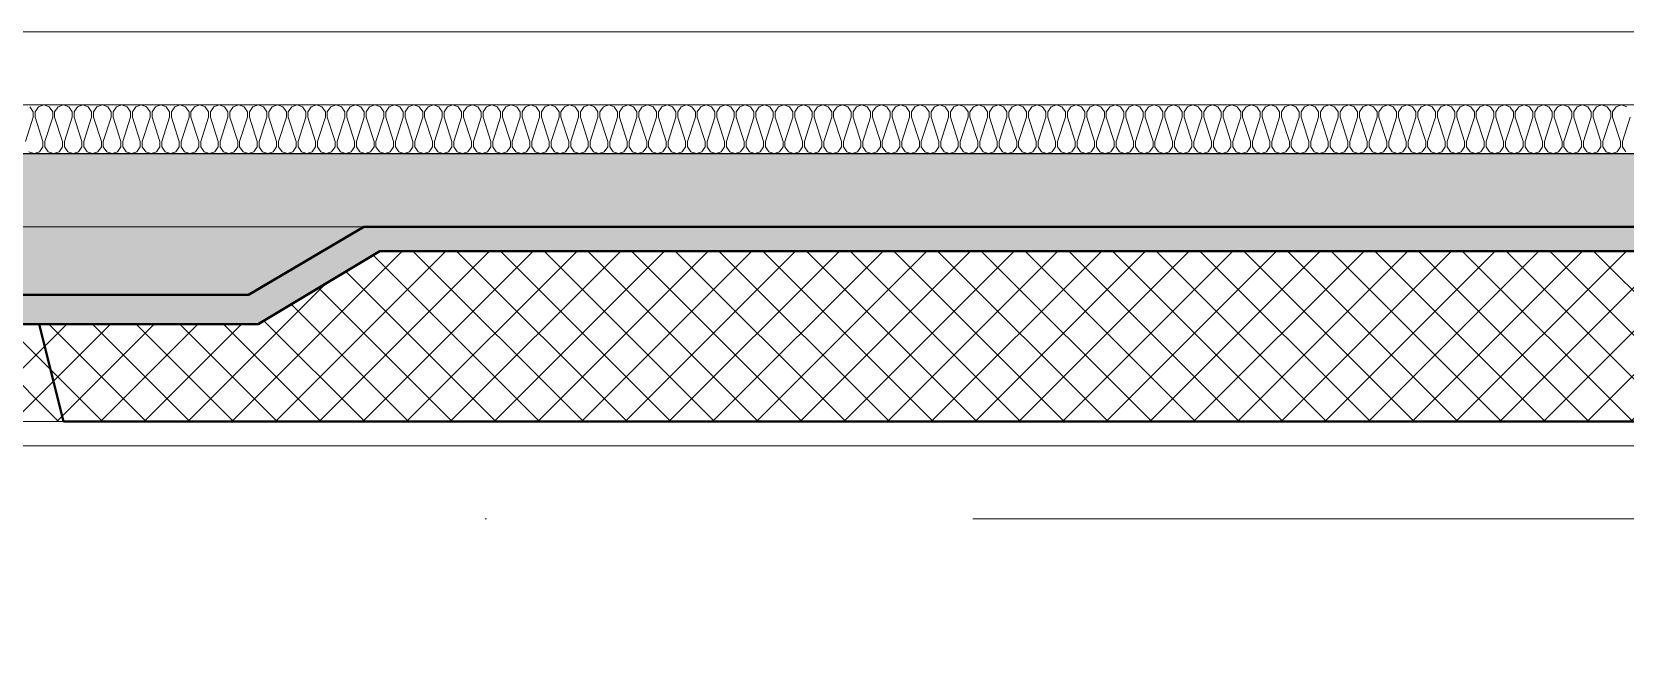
# Model space of a CAD drawing. Header units: millimetres. Extents: x 0 to 420000, y 0 to 297000.
# Drawn here: x 234268 to 237540, y 167200 to 168500 of the extents above; entities that cross this region are included whole.
import ezdxf

# ---------------------------------------------------------------- set-up
doc = ezdxf.new("R2010")
doc.units = ezdxf.units.MM
doc.linetypes.add('CEN', pattern=[62, 60, -1, 0, -1])
for name, color, linetype, lineweight in [('A-AXIS-LINE', 1, 'CEN', 15), ('A-CONC-LIN1', 2, 'Continuous', 40), ('A-CONC-LIN2', 7, 'Continuous', 25), ('A-XXXX-FIN2', 6, 'Continuous', 20), ('A-XXXX-INSL1', 15, 'Continuous', 18), ('A-XXXX-INSL2', 8, 'Continuous', 18)]:
    doc.layers.add(name, color=color, linetype=linetype, lineweight=lineweight)
doc.layers.add('A-CONC-SOLD', color=253, linetype='CEN')
doc.layers.add('A-XXXX-NPLT', color=144, linetype='Continuous', lineweight=15, plot=False)

# ---------------------------------------------------------------- blocks, each defined once
blk = doc.blocks.new('axis(220316)')
at = {"layer": 'A-AXIS-LINE', "ltscale": 1000}
blk.add_line((4631788.1, -432118.7), (4955413.1, -432118.7), dxfattribs=at)
blk = doc.blocks.new('PS2(횡)')
at = {"layer": 'A-CONC-SOLD'}
h = blk.add_hatch(color=256, dxfattribs=at)
h.dxf.hatch_style = 1
h.paths.add_polyline_path([(1020, 0), (1020, -290), (1700, -290), (1937.4, -150), (9062.6, -150), (9300, -290), (9980, -290), (9980, 0)])
h = blk.add_hatch(color=256, dxfattribs=at)
h.dxf.hatch_style = 1
h.paths.add_polyline_path([(9980, -290), (9980, -350), (9280, -350), (9030, -200), (1970, -200), (1720, -350), (1020, -350), (1020, -290), (1700, -290), (1937.4, -150), (9062.6, -150), (9300, -290)])
at = {"layer": 'A-XXXX-INSL2'}
h = blk.add_hatch(dxfattribs=at)
h.set_pattern_fill('ANSI37', color=256, scale=20)
h.set_pattern_definition([(45, (-244012.5, -188500), (-44.90128, 44.90128), []), (135, (-244012.5, -188500), (-44.90128, -44.90128), [])])
h.paths.add_polyline_path([(1100, -550), (9900, -550), (9900, -350), (9280, -350), (9030, -200), (1970, -200), (1720, -350), (1100, -350)])
at = {"layer": 'A-CONC-LIN1', "color": 2}
for q in [(1270, -350), (9680, -550)]:
    blk.add_line((1320, -550), q, dxfattribs=at)
blk.add_lwpolyline([(9980, -290), (9980, -350), (9280, -350), (9030, -200), (1970, -200), (1720, -350), (1020, -350), (1020, -290), (1700, -290), (1937.4, -150), (9062.6, -150), (9300, -290)], close=True, dxfattribs=at)
at = {"layer": 'A-CONC-LIN2'}
blk.add_line((1020, 0), (9980, 0), dxfattribs=at)
at = {"layer": 'A-XXXX-INSL2'}
blk.add_line((1320, -550), (1100, -550), dxfattribs=at)
at = {"layer": 'A-XXXX-NPLT'}
blk.add_line((1937.4, -150), (1020, -150), dxfattribs=at)
blk = doc.blocks.new('횡지하층')
at = {"layer": 'A-XXXX-FIN2'}
blk.add_line((4757100.6, -237111.1), (4890100.6, -237111.1), dxfattribs=at)
at = {"layer": 'A-XXXX-INSL1'}
blk.add_lwpolyline([(4844450.6, -237961.1), (4835750.6, -237961.1), (4835750.6, -238411.1), (4835197, -238411.1), (4835117, -237831.1), (4834084.1, -237831.1), (4834004.1, -238411.1), (4833450.6, -238411.1), (4833450.6, -237961.1), (4824750.6, -237961.1)], dxfattribs=at)
at = {"layer": 'A-XXXX-INSL2'}
blk.add_line((4757100.4, -237261.1), (4890100.5, -237261.1), dxfattribs=at)
for points in [[(4839129.6, -237357.1), (4839122.6, -237347.1), (4839122.6, -237336.1), (4839138.6, -237286.1)], [(4839131.6, -237265.1), (4839120.6, -237261.1), (4839109.6, -237265.1), (4839102.6, -237275.1), (4839102.6, -237286.1), (4839118.6, -237336.1), (4839118.6, -237347.1), (4839111.6, -237357.1), (4839100.6, -237361.1), (4839089.6, -237357.1), (4839082.6, -237347.1), (4839082.6, -237336.1), (4839098.6, -237286.1), (4839098.6, -237275.1), (4839091.6, -237265.1), (4839080.6, -237261.1), (4839069.6, -237265.1), (4839062.6, -237275.1), (4839062.6, -237286.1), (4839078.6, -237336.1), (4839078.6, -237347.1), (4839071.6, -237357.1), (4839060.6, -237361.1), (4839049.6, -237357.1), (4839042.6, -237347.1), (4839042.6, -237336.1), (4839058.6, -237286.1), (4839058.6, -237275.1), (4839051.6, -237265.1), (4839040.6, -237261.1), (4839029.6, -237265.1), (4839022.6, -237275.1), (4839022.6, -237286.1), (4839038.6, -237336.1), (4839038.6, -237347.1), (4839031.6, -237357.1), (4839020.6, -237361.1), (4839009.6, -237357.1), (4839002.6, -237347.1), (4839002.6, -237336.1), (4839018.6, -237286.1), (4839018.6, -237275.1), (4839011.6, -237265.1), (4839000.6, -237261.1), (4838989.6, -237265.1), (4838982.6, -237275.1), (4838982.6, -237286.1), (4838998.6, -237336.1), (4838998.6, -237347.1), (4838991.6, -237357.1), (4838980.6, -237361.1), (4838969.6, -237357.1), (4838962.6, -237347.1), (4838962.6, -237336.1), (4838978.6, -237286.1), (4838978.6, -237275.1), (4838971.6, -237265.1), (4838960.6, -237261.1), (4838949.6, -237265.1), (4838942.6, -237275.1), (4838942.6, -237286.1), (4838958.6, -237336.1), (4838958.6, -237347.1), (4838951.6, -237357.1), (4838940.6, -237361.1), (4838929.6, -237357.1), (4838922.6, -237347.1), (4838922.6, -237336.1), (4838938.6, -237286.1), (4838938.6, -237275.1), (4838931.6, -237265.1), (4838920.6, -237261.1), (4838909.6, -237265.1), (4838902.6, -237275.1), (4838902.6, -237286.1), (4838918.6, -237336.1), (4838918.6, -237347.1), (4838911.6, -237357.1), (4838900.6, -237361.1), (4838889.6, -237357.1), (4838882.6, -237347.1), (4838882.6, -237336.1), (4838898.6, -237286.1), (4838898.6, -237275.1), (4838891.6, -237265.1), (4838880.6, -237261.1), (4838869.6, -237265.1), (4838862.6, -237275.1), (4838862.6, -237286.1), (4838878.6, -237336.1), (4838878.6, -237347.1), (4838871.6, -237357.1), (4838860.6, -237361.1), (4838849.6, -237357.1), (4838842.6, -237347.1), (4838842.6, -237336.1), (4838858.6, -237286.1), (4838858.6, -237275.1), (4838851.6, -237265.1), (4838840.6, -237261.1), (4838829.6, -237265.1), (4838822.6, -237275.1), (4838822.6, -237286.1), (4838838.6, -237336.1), (4838838.6, -237347.1), (4838831.6, -237357.1), (4838820.6, -237361.1), (4838809.6, -237357.1), (4838802.6, -237347.1), (4838802.6, -237336.1), (4838818.6, -237286.1), (4838818.6, -237275.1), (4838811.6, -237265.1), (4838800.6, -237261.1), (4838789.6, -237265.1), (4838782.6, -237275.1), (4838782.6, -237286.1), (4838798.6, -237336.1), (4838798.6, -237347.1), (4838791.6, -237357.1), (4838780.6, -237361.1), (4838769.6, -237357.1), (4838762.6, -237347.1), (4838762.6, -237336.1), (4838778.6, -237286.1), (4838778.6, -237275.1), (4838771.6, -237265.1), (4838760.6, -237261.1), (4838749.6, -237265.1), (4838742.6, -237275.1), (4838742.6, -237286.1), (4838758.6, -237336.1), (4838758.6, -237347.1), (4838751.6, -237357.1), (4838740.6, -237361.1), (4838729.6, -237357.1), (4838722.6, -237347.1), (4838722.6, -237336.1), (4838738.6, -237286.1), (4838738.6, -237275.1), (4838731.6, -237265.1), (4838720.6, -237261.1), (4838709.6, -237265.1), (4838702.6, -237275.1), (4838702.6, -237286.1), (4838718.6, -237336.1), (4838718.6, -237347.1), (4838711.6, -237357.1), (4838700.6, -237361.1), (4838689.6, -237357.1), (4838682.6, -237347.1), (4838682.6, -237336.1), (4838698.6, -237286.1), (4838698.6, -237275.1), (4838691.6, -237265.1), (4838680.6, -237261.1), (4838669.6, -237265.1), (4838662.6, -237275.1), (4838662.6, -237286.1), (4838678.6, -237336.1), (4838678.6, -237347.1), (4838671.6, -237357.1), (4838660.6, -237361.1), (4838649.6, -237357.1), (4838642.6, -237347.1), (4838642.6, -237336.1), (4838658.6, -237286.1), (4838658.6, -237275.1), (4838651.6, -237265.1), (4838640.6, -237261.1), (4838629.6, -237265.1), (4838622.6, -237275.1), (4838622.6, -237286.1), (4838638.6, -237336.1), (4838638.6, -237347.1), (4838631.6, -237357.1), (4838620.6, -237361.1), (4838609.6, -237357.1), (4838602.6, -237347.1), (4838602.6, -237336.1), (4838618.6, -237286.1), (4838618.6, -237275.1), (4838611.6, -237265.1), (4838600.6, -237261.1), (4838589.6, -237265.1), (4838582.6, -237275.1), (4838582.6, -237286.1), (4838598.6, -237336.1), (4838598.6, -237347.1), (4838591.6, -237357.1), (4838580.6, -237361.1), (4838569.6, -237357.1), (4838562.6, -237347.1), (4838562.6, -237336.1), (4838578.6, -237286.1), (4838578.6, -237275.1), (4838571.6, -237265.1), (4838560.6, -237261.1), (4838549.6, -237265.1), (4838542.6, -237275.1), (4838542.6, -237286.1), (4838558.6, -237336.1), (4838558.6, -237347.1), (4838551.6, -237357.1), (4838540.6, -237361.1), (4838529.6, -237357.1), (4838522.6, -237347.1), (4838522.6, -237336.1), (4838538.6, -237286.1), (4838538.6, -237275.1), (4838531.6, -237265.1), (4838520.6, -237261.1), (4838509.6, -237265.1), (4838502.6, -237275.1), (4838502.6, -237286.1), (4838518.6, -237336.1), (4838518.6, -237347.1), (4838511.6, -237357.1), (4838500.6, -237361.1), (4838489.6, -237357.1), (4838482.6, -237347.1), (4838482.6, -237336.1), (4838498.6, -237286.1), (4838498.6, -237275.1), (4838491.6, -237265.1), (4838480.6, -237261.1), (4838469.6, -237265.1), (4838462.6, -237275.1), (4838462.6, -237286.1), (4838478.6, -237336.1), (4838478.6, -237347.1), (4838471.6, -237357.1), (4838460.6, -237361.1), (4838449.6, -237357.1), (4838442.6, -237347.1), (4838442.6, -237336.1), (4838458.6, -237286.1), (4838458.6, -237275.1), (4838451.6, -237265.1), (4838440.6, -237261.1), (4838429.6, -237265.1), (4838422.6, -237275.1), (4838422.6, -237286.1), (4838438.6, -237336.1), (4838438.6, -237347.1), (4838431.6, -237357.1), (4838420.6, -237361.1), (4838409.6, -237357.1), (4838402.6, -237347.1), (4838402.6, -237336.1), (4838418.6, -237286.1), (4838418.6, -237275.1), (4838411.6, -237265.1), (4838400.6, -237261.1), (4838389.6, -237265.1), (4838382.6, -237275.1), (4838382.6, -237286.1), (4838398.6, -237336.1), (4838398.6, -237347.1), (4838391.6, -237357.1), (4838380.6, -237361.1), (4838369.6, -237357.1), (4838362.6, -237347.1), (4838362.6, -237336.1), (4838378.6, -237286.1), (4838378.6, -237275.1), (4838371.6, -237265.1), (4838360.6, -237261.1), (4838349.6, -237265.1), (4838342.6, -237275.1), (4838342.6, -237286.1), (4838358.6, -237336.1), (4838358.6, -237347.1), (4838351.6, -237357.1), (4838340.6, -237361.1), (4838329.6, -237357.1), (4838322.6, -237347.1), (4838322.6, -237336.1), (4838338.6, -237286.1), (4838338.6, -237275.1), (4838331.6, -237265.1), (4838320.6, -237261.1), (4838309.6, -237265.1), (4838302.6, -237275.1), (4838302.6, -237286.1), (4838318.6, -237336.1), (4838318.6, -237347.1), (4838311.6, -237357.1), (4838300.6, -237361.1), (4838289.6, -237357.1), (4838282.6, -237347.1), (4838282.6, -237336.1), (4838298.6, -237286.1), (4838298.6, -237275.1), (4838291.6, -237265.1), (4838280.6, -237261.1), (4838269.6, -237265.1), (4838262.6, -237275.1), (4838262.6, -237286.1), (4838278.6, -237336.1), (4838278.6, -237347.1), (4838271.6, -237357.1), (4838260.6, -237361.1), (4838249.6, -237357.1), (4838242.6, -237347.1), (4838242.6, -237336.1), (4838258.6, -237286.1), (4838258.6, -237275.1), (4838251.6, -237265.1), (4838240.6, -237261.1), (4838229.6, -237265.1), (4838222.6, -237275.1), (4838222.6, -237286.1), (4838238.6, -237336.1), (4838238.6, -237347.1), (4838231.6, -237357.1), (4838220.6, -237361.1), (4838209.6, -237357.1), (4838202.6, -237347.1), (4838202.6, -237336.1), (4838218.6, -237286.1), (4838218.6, -237275.1), (4838211.6, -237265.1), (4838200.6, -237261.1), (4838189.6, -237265.1), (4838182.6, -237275.1), (4838182.6, -237286.1), (4838198.6, -237336.1), (4838198.6, -237347.1), (4838191.6, -237357.1), (4838180.6, -237361.1), (4838169.6, -237357.1), (4838162.6, -237347.1), (4838162.6, -237336.1), (4838178.6, -237286.1), (4838178.6, -237275.1), (4838171.6, -237265.1), (4838160.6, -237261.1), (4838149.6, -237265.1), (4838142.6, -237275.1), (4838142.6, -237286.1), (4838158.6, -237336.1), (4838158.6, -237347.1), (4838151.6, -237357.1), (4838140.6, -237361.1), (4838129.6, -237357.1), (4838122.6, -237347.1), (4838122.6, -237336.1), (4838138.6, -237286.1), (4838138.6, -237275.1), (4838131.6, -237265.1), (4838120.6, -237261.1), (4838109.6, -237265.1), (4838102.6, -237275.1), (4838102.6, -237286.1), (4838118.6, -237336.1), (4838118.6, -237347.1), (4838111.6, -237357.1), (4838100.6, -237361.1), (4838089.6, -237357.1), (4838082.6, -237347.1), (4838082.6, -237336.1), (4838098.6, -237286.1), (4838098.6, -237275.1), (4838091.6, -237265.1), (4838080.6, -237261.1), (4838069.6, -237265.1), (4838062.6, -237275.1), (4838062.6, -237286.1), (4838078.6, -237336.1), (4838078.6, -237347.1), (4838071.6, -237357.1), (4838060.6, -237361.1), (4838049.6, -237357.1), (4838042.6, -237347.1), (4838042.6, -237336.1), (4838058.6, -237286.1), (4838058.6, -237275.1), (4838051.6, -237265.1), (4838040.6, -237261.1), (4838029.6, -237265.1), (4838022.6, -237275.1), (4838022.6, -237286.1), (4838038.6, -237336.1), (4838038.6, -237347.1), (4838031.6, -237357.1), (4838020.6, -237361.1), (4838009.6, -237357.1), (4838002.6, -237347.1), (4838002.6, -237336.1), (4838018.6, -237286.1), (4838018.6, -237275.1), (4838011.6, -237265.1), (4838000.6, -237261.1), (4837989.6, -237265.1), (4837982.6, -237275.1), (4837982.6, -237286.1), (4837998.6, -237336.1), (4837998.6, -237347.1), (4837991.6, -237357.1), (4837980.6, -237361.1), (4837969.6, -237357.1), (4837962.6, -237347.1), (4837962.6, -237336.1), (4837978.6, -237286.1), (4837978.6, -237275.1), (4837971.6, -237265.1), (4837960.6, -237261.1), (4837949.6, -237265.1), (4837942.6, -237275.1), (4837942.6, -237286.1), (4837958.6, -237336.1), (4837958.6, -237347.1), (4837951.6, -237357.1), (4837940.6, -237361.1), (4837929.6, -237357.1), (4837922.6, -237347.1), (4837922.6, -237336.1), (4837938.6, -237286.1), (4837938.6, -237275.1), (4837931.6, -237265.1), (4837920.6, -237261.1), (4837909.6, -237265.1), (4837902.6, -237275.1), (4837902.6, -237286.1), (4837918.6, -237336.1), (4837918.6, -237347.1), (4837911.6, -237357.1), (4837900.6, -237361.1), (4837889.6, -237357.1), (4837882.6, -237347.1), (4837882.6, -237336.1), (4837898.6, -237286.1), (4837898.6, -237275.1), (4837891.6, -237265.1), (4837880.6, -237261.1), (4837869.6, -237265.1), (4837862.6, -237275.1), (4837862.6, -237286.1), (4837878.6, -237336.1), (4837878.6, -237347.1), (4837871.6, -237357.1), (4837860.6, -237361.1), (4837849.6, -237357.1), (4837842.6, -237347.1), (4837842.6, -237336.1), (4837858.6, -237286.1), (4837858.6, -237275.1), (4837851.6, -237265.1), (4837840.6, -237261.1), (4837829.6, -237265.1), (4837822.6, -237275.1), (4837822.6, -237286.1), (4837838.6, -237336.1), (4837838.6, -237347.1), (4837831.6, -237357.1), (4837820.6, -237361.1), (4837809.6, -237357.1), (4837802.6, -237347.1), (4837802.6, -237336.1), (4837818.6, -237286.1), (4837818.6, -237275.1), (4837811.6, -237265.1), (4837800.6, -237261.1), (4837789.6, -237265.1), (4837782.6, -237275.1), (4837782.6, -237286.1), (4837798.6, -237336.1), (4837798.6, -237347.1), (4837791.6, -237357.1), (4837780.6, -237361.1), (4837769.6, -237357.1), (4837762.6, -237347.1), (4837762.6, -237336.1), (4837778.6, -237286.1), (4837778.6, -237275.1), (4837771.6, -237265.1), (4837760.6, -237261.1), (4837749.6, -237265.1), (4837742.6, -237275.1), (4837742.6, -237286.1), (4837758.6, -237336.1), (4837758.6, -237347.1), (4837751.6, -237357.1), (4837740.6, -237361.1), (4837729.6, -237357.1), (4837722.6, -237347.1), (4837722.6, -237336.1), (4837738.6, -237286.1), (4837738.6, -237275.1), (4837731.6, -237265.1), (4837720.6, -237261.1), (4837709.6, -237265.1), (4837702.6, -237275.1), (4837702.6, -237286.1), (4837718.6, -237336.1), (4837718.6, -237347.1), (4837711.6, -237357.1), (4837700.6, -237361.1), (4837689.6, -237357.1), (4837682.6, -237347.1), (4837682.6, -237336.1), (4837698.6, -237286.1), (4837698.6, -237275.1), (4837691.6, -237265.1), (4837680.6, -237261.1), (4837669.6, -237265.1), (4837662.6, -237275.1), (4837662.6, -237286.1), (4837678.6, -237336.1), (4837678.6, -237347.1), (4837671.6, -237357.1), (4837660.6, -237361.1), (4837649.6, -237357.1), (4837642.6, -237347.1), (4837642.6, -237336.1), (4837658.6, -237286.1), (4837658.6, -237275.1), (4837651.6, -237265.1), (4837640.6, -237261.1), (4837629.6, -237265.1), (4837622.6, -237275.1), (4837622.6, -237286.1), (4837638.6, -237336.1), (4837638.6, -237347.1), (4837631.6, -237357.1), (4837620.6, -237361.1), (4837609.6, -237357.1), (4837602.6, -237347.1), (4837602.6, -237336.1), (4837618.6, -237286.1), (4837618.6, -237275.1), (4837611.6, -237265.1), (4837600.6, -237261.1), (4837589.6, -237265.1), (4837582.6, -237275.1), (4837582.6, -237286.1), (4837598.6, -237336.1), (4837598.6, -237347.1), (4837591.6, -237357.1), (4837580.6, -237361.1), (4837569.6, -237357.1), (4837562.6, -237347.1), (4837562.6, -237336.1), (4837578.6, -237286.1), (4837578.6, -237275.1), (4837571.6, -237265.1), (4837560.6, -237261.1), (4837549.6, -237265.1), (4837542.6, -237275.1), (4837542.6, -237286.1), (4837558.6, -237336.1), (4837558.6, -237347.1), (4837551.6, -237357.1), (4837540.6, -237361.1), (4837529.6, -237357.1), (4837522.6, -237347.1), (4837522.6, -237336.1), (4837538.6, -237286.1), (4837538.6, -237275.1), (4837531.6, -237265.1), (4837520.6, -237261.1), (4837509.6, -237265.1), (4837502.6, -237275.1), (4837502.6, -237286.1), (4837518.6, -237336.1), (4837518.6, -237347.1), (4837511.6, -237357.1), (4837500.6, -237361.1), (4837489.6, -237357.1), (4837482.6, -237347.1), (4837482.6, -237336.1), (4837498.6, -237286.1), (4837498.6, -237275.1), (4837491.6, -237265.1), (4837480.6, -237261.1), (4837469.6, -237265.1), (4837462.6, -237275.1), (4837462.6, -237286.1), (4837478.6, -237336.1), (4837478.6, -237347.1), (4837471.6, -237357.1), (4837460.6, -237361.1), (4837449.6, -237357.1), (4837442.6, -237347.1), (4837442.6, -237336.1), (4837458.6, -237286.1), (4837458.6, -237275.1), (4837451.6, -237265.1), (4837440.6, -237261.1), (4837429.6, -237265.1), (4837422.6, -237275.1), (4837422.6, -237286.1), (4837438.6, -237336.1), (4837438.6, -237347.1), (4837431.6, -237357.1), (4837420.6, -237361.1), (4837409.6, -237357.1), (4837402.6, -237347.1), (4837402.6, -237336.1), (4837418.6, -237286.1), (4837418.6, -237275.1), (4837411.6, -237265.1), (4837400.6, -237261.1), (4837389.6, -237265.1), (4837382.6, -237275.1), (4837382.6, -237286.1), (4837398.6, -237336.1), (4837398.6, -237347.1), (4837391.6, -237357.1), (4837380.6, -237361.1), (4837369.6, -237357.1), (4837362.6, -237347.1), (4837362.6, -237336.1), (4837378.6, -237286.1), (4837378.6, -237275.1), (4837371.6, -237265.1), (4837360.6, -237261.1), (4837349.6, -237265.1), (4837342.6, -237275.1), (4837342.6, -237286.1), (4837358.6, -237336.1), (4837358.6, -237347.1), (4837351.6, -237357.1), (4837340.6, -237361.1), (4837329.6, -237357.1), (4837322.6, -237347.1), (4837322.6, -237336.1), (4837338.6, -237286.1), (4837338.6, -237275.1), (4837331.6, -237265.1), (4837320.6, -237261.1), (4837309.6, -237265.1), (4837302.6, -237275.1), (4837302.6, -237286.1), (4837318.6, -237336.1), (4837318.6, -237347.1), (4837311.6, -237357.1), (4837300.6, -237361.1), (4837289.6, -237357.1), (4837282.6, -237347.1), (4837282.6, -237336.1), (4837298.6, -237286.1), (4837298.6, -237275.1), (4837291.6, -237265.1), (4837280.6, -237261.1), (4837269.6, -237265.1), (4837262.6, -237275.1), (4837262.6, -237286.1), (4837278.6, -237336.1), (4837278.6, -237347.1), (4837271.6, -237357.1), (4837260.6, -237361.1), (4837249.6, -237357.1), (4837242.6, -237347.1), (4837242.6, -237336.1), (4837258.6, -237286.1), (4837258.6, -237275.1), (4837251.6, -237265.1), (4837240.6, -237261.1), (4837229.6, -237265.1), (4837222.6, -237275.1), (4837222.6, -237286.1), (4837238.6, -237336.1), (4837238.6, -237347.1), (4837231.6, -237357.1), (4837220.6, -237361.1), (4837209.6, -237357.1), (4837202.6, -237347.1), (4837202.6, -237336.1), (4837218.6, -237286.1), (4837218.6, -237275.1), (4837211.6, -237265.1), (4837200.6, -237261.1), (4837189.6, -237265.1), (4837182.6, -237275.1), (4837182.6, -237286.1), (4837198.6, -237336.1), (4837198.6, -237347.1), (4837191.6, -237357.1), (4837180.6, -237361.1), (4837169.6, -237357.1), (4837162.6, -237347.1), (4837162.6, -237336.1), (4837178.6, -237286.1), (4837178.6, -237275.1), (4837171.6, -237265.1), (4837160.6, -237261.1), (4837149.6, -237265.1), (4837142.6, -237275.1), (4837142.6, -237286.1), (4837158.6, -237336.1), (4837158.6, -237347.1), (4837151.6, -237357.1), (4837140.6, -237361.1), (4837129.6, -237357.1), (4837122.6, -237347.1), (4837122.6, -237336.1), (4837138.6, -237286.1), (4837138.6, -237275.1), (4837131.6, -237265.1), (4837120.6, -237261.1), (4837109.6, -237265.1), (4837102.6, -237275.1), (4837102.6, -237286.1), (4837118.6, -237336.1), (4837118.6, -237347.1), (4837111.6, -237357.1), (4837100.6, -237361.1), (4837089.6, -237357.1), (4837082.6, -237347.1), (4837082.6, -237336.1), (4837098.6, -237286.1), (4837098.6, -237275.1), (4837091.6, -237265.1), (4837080.6, -237261.1), (4837069.6, -237265.1), (4837062.6, -237275.1), (4837062.6, -237286.1), (4837078.6, -237336.1), (4837078.6, -237347.1), (4837071.6, -237357.1), (4837060.6, -237361.1), (4837049.6, -237357.1), (4837042.6, -237347.1), (4837042.6, -237336.1), (4837058.6, -237286.1), (4837058.6, -237275.1), (4837051.6, -237265.1), (4837040.6, -237261.1), (4837029.6, -237265.1), (4837022.6, -237275.1), (4837022.6, -237286.1), (4837038.6, -237336.1), (4837038.6, -237347.1), (4837031.6, -237357.1), (4837020.6, -237361.1), (4837009.6, -237357.1), (4837002.6, -237347.1), (4837002.6, -237336.1), (4837018.6, -237286.1), (4837018.6, -237275.1), (4837011.6, -237265.1), (4837000.6, -237261.1), (4836989.6, -237265.1), (4836982.6, -237275.1), (4836982.6, -237286.1), (4836998.6, -237336.1), (4836998.6, -237347.1), (4836991.6, -237357.1), (4836980.6, -237361.1), (4836969.6, -237357.1), (4836962.6, -237347.1), (4836962.6, -237336.1), (4836978.6, -237286.1), (4836978.6, -237275.1), (4836971.6, -237265.1), (4836960.6, -237261.1), (4836949.6, -237265.1), (4836942.6, -237275.1), (4836942.6, -237286.1), (4836958.6, -237336.1), (4836958.6, -237347.1), (4836951.6, -237357.1), (4836940.6, -237361.1), (4836929.6, -237357.1), (4836922.6, -237347.1), (4836922.6, -237336.1), (4836938.6, -237286.1), (4836938.6, -237275.1), (4836931.6, -237265.1), (4836920.6, -237261.1), (4836909.6, -237265.1), (4836902.6, -237275.1), (4836902.6, -237286.1), (4836918.6, -237336.1), (4836918.6, -237347.1), (4836911.6, -237357.1), (4836900.6, -237361.1), (4836889.6, -237357.1), (4836882.6, -237347.1), (4836882.6, -237336.1), (4836898.6, -237286.1), (4836898.6, -237275.1), (4836891.6, -237265.1), (4836880.6, -237261.1), (4836869.6, -237265.1), (4836862.6, -237275.1), (4836862.6, -237286.1), (4836878.6, -237336.1), (4836878.6, -237347.1), (4836871.6, -237357.1), (4836860.6, -237361.1), (4836849.6, -237357.1), (4836842.6, -237347.1), (4836842.6, -237336.1), (4836858.6, -237286.1), (4836858.6, -237275.1), (4836851.6, -237265.1), (4836840.6, -237261.1), (4836829.6, -237265.1), (4836822.6, -237275.1), (4836822.6, -237286.1), (4836838.6, -237336.1), (4836838.6, -237347.1), (4836831.6, -237357.1), (4836820.6, -237361.1), (4836809.6, -237357.1), (4836802.6, -237347.1), (4836802.6, -237336.1), (4836818.6, -237286.1), (4836818.6, -237275.1), (4836811.6, -237265.1), (4836800.6, -237261.1), (4836789.6, -237265.1), (4836782.6, -237275.1), (4836782.6, -237286.1), (4836798.6, -237336.1), (4836798.6, -237347.1), (4836791.6, -237357.1), (4836780.6, -237361.1), (4836769.6, -237357.1), (4836762.6, -237347.1), (4836762.6, -237336.1), (4836778.6, -237286.1), (4836778.6, -237275.1), (4836771.6, -237265.1), (4836760.6, -237261.1), (4836749.6, -237265.1), (4836742.6, -237275.1), (4836742.6, -237286.1), (4836758.6, -237336.1), (4836758.6, -237347.1), (4836751.6, -237357.1), (4836740.6, -237361.1), (4836729.6, -237357.1), (4836722.6, -237347.1), (4836722.6, -237336.1), (4836738.6, -237286.1), (4836738.6, -237275.1), (4836731.6, -237265.1), (4836720.6, -237261.1), (4836709.6, -237265.1), (4836702.6, -237275.1), (4836702.6, -237286.1), (4836718.6, -237336.1), (4836718.6, -237347.1), (4836711.6, -237357.1), (4836700.6, -237361.1), (4836689.6, -237357.1), (4836682.6, -237347.1), (4836682.6, -237336.1), (4836698.6, -237286.1), (4836698.6, -237275.1), (4836691.6, -237265.1), (4836680.6, -237261.1), (4836669.6, -237265.1), (4836662.6, -237275.1), (4836662.6, -237286.1), (4836678.6, -237336.1), (4836678.6, -237347.1), (4836671.6, -237357.1), (4836660.6, -237361.1), (4836649.6, -237357.1), (4836642.6, -237347.1), (4836642.6, -237336.1), (4836658.6, -237286.1), (4836658.6, -237275.1), (4836651.6, -237265.1), (4836640.6, -237261.1), (4836629.6, -237265.1), (4836622.6, -237275.1), (4836622.6, -237286.1), (4836638.6, -237336.1), (4836638.6, -237347.1), (4836631.6, -237357.1), (4836620.6, -237361.1), (4836609.6, -237357.1), (4836602.6, -237347.1), (4836602.6, -237336.1), (4836618.6, -237286.1), (4836618.6, -237275.1), (4836611.6, -237265.1), (4836600.6, -237261.1), (4836589.6, -237265.1), (4836582.6, -237275.1), (4836582.6, -237286.1), (4836598.6, -237336.1), (4836598.6, -237347.1), (4836591.6, -237357.1), (4836580.6, -237361.1), (4836569.6, -237357.1), (4836562.6, -237347.1), (4836562.6, -237336.1), (4836578.6, -237286.1), (4836578.6, -237275.1), (4836571.6, -237265.1), (4836560.6, -237261.1), (4836549.6, -237265.1), (4836542.6, -237275.1), (4836542.6, -237286.1), (4836558.6, -237336.1), (4836558.6, -237347.1), (4836551.6, -237357.1), (4836540.6, -237361.1), (4836529.6, -237357.1), (4836522.6, -237347.1), (4836522.6, -237336.1), (4836538.6, -237286.1), (4836538.6, -237275.1), (4836531.6, -237265.1), (4836520.6, -237261.1), (4836509.6, -237265.1), (4836502.6, -237275.1), (4836502.6, -237286.1), (4836518.6, -237336.1), (4836518.6, -237347.1), (4836511.6, -237357.1), (4836500.6, -237361.1), (4836489.6, -237357.1), (4836482.6, -237347.1), (4836482.6, -237336.1), (4836498.6, -237286.1), (4836498.6, -237275.1), (4836491.6, -237265.1), (4836480.6, -237261.1), (4836469.6, -237265.1), (4836462.6, -237275.1), (4836462.6, -237286.1), (4836478.6, -237336.1), (4836478.6, -237347.1), (4836471.6, -237357.1), (4836460.6, -237361.1), (4836449.6, -237357.1), (4836442.6, -237347.1), (4836442.6, -237336.1), (4836458.6, -237286.1), (4836458.6, -237275.1), (4836451.6, -237265.1), (4836440.6, -237261.1), (4836429.6, -237265.1), (4836422.6, -237275.1), (4836422.6, -237286.1), (4836438.6, -237336.1), (4836438.6, -237347.1), (4836431.6, -237357.1), (4836420.6, -237361.1), (4836409.6, -237357.1), (4836402.6, -237347.1), (4836402.6, -237336.1), (4836418.6, -237286.1), (4836418.6, -237275.1), (4836411.6, -237265.1), (4836400.6, -237261.1), (4836389.6, -237265.1), (4836382.6, -237275.1), (4836382.6, -237286.1), (4836398.6, -237336.1), (4836398.6, -237347.1), (4836391.6, -237357.1), (4836380.6, -237361.1), (4836369.6, -237357.1), (4836362.6, -237347.1), (4836362.6, -237336.1), (4836378.6, -237286.1), (4836378.6, -237275.1), (4836371.6, -237265.1), (4836360.6, -237261.1), (4836349.6, -237265.1), (4836342.6, -237275.1), (4836342.6, -237286.1), (4836358.6, -237336.1), (4836358.6, -237347.1), (4836351.6, -237357.1), (4836340.6, -237361.1), (4836329.6, -237357.1), (4836322.6, -237347.1), (4836322.6, -237336.1), (4836338.6, -237286.1), (4836338.6, -237275.1), (4836331.6, -237265.1), (4836320.6, -237261.1), (4836309.6, -237265.1), (4836302.6, -237275.1), (4836302.6, -237286.1), (4836318.6, -237336.1), (4836318.6, -237347.1), (4836311.6, -237357.1), (4836300.6, -237361.1), (4836289.6, -237357.1), (4836282.6, -237347.1), (4836282.6, -237336.1), (4836298.6, -237286.1), (4836298.6, -237275.1), (4836291.6, -237265.1), (4836280.6, -237261.1), (4836269.6, -237265.1), (4836262.6, -237275.1), (4836262.6, -237286.1), (4836278.6, -237336.1), (4836278.6, -237347.1), (4836271.6, -237357.1), (4836260.6, -237361.1), (4836249.6, -237357.1), (4836242.6, -237347.1), (4836242.6, -237336.1), (4836258.6, -237286.1), (4836258.6, -237275.1), (4836251.6, -237265.1), (4836240.6, -237261.1), (4836229.6, -237265.1), (4836222.6, -237275.1), (4836222.6, -237286.1), (4836238.6, -237336.1), (4836238.6, -237347.1), (4836231.6, -237357.1), (4836220.6, -237361.1), (4836209.6, -237357.1), (4836202.6, -237347.1), (4836202.6, -237336.1), (4836218.6, -237286.1), (4836218.6, -237275.1), (4836211.6, -237265.1), (4836200.6, -237261.1), (4836189.6, -237265.1), (4836182.6, -237275.1), (4836182.6, -237286.1), (4836198.6, -237336.1), (4836198.6, -237347.1), (4836191.6, -237357.1), (4836180.6, -237361.1), (4836169.6, -237357.1), (4836162.6, -237347.1), (4836162.6, -237336.1), (4836178.6, -237286.1), (4836178.6, -237275.1), (4836171.6, -237265.1), (4836160.6, -237261.1), (4836149.6, -237265.1), (4836142.6, -237275.1), (4836142.6, -237286.1), (4836158.6, -237336.1), (4836158.6, -237347.1), (4836151.6, -237357.1), (4836140.6, -237361.1), (4836129.6, -237357.1), (4836122.6, -237347.1), (4836122.6, -237336.1), (4836138.6, -237286.1), (4836138.6, -237275.1), (4836131.6, -237265.1), (4836120.6, -237261.1), (4836109.6, -237265.1), (4836102.6, -237275.1), (4836102.6, -237286.1), (4836118.6, -237336.1), (4836118.6, -237347.1), (4836111.6, -237357.1), (4836100.6, -237361.1), (4836089.6, -237357.1), (4836082.6, -237347.1), (4836082.6, -237336.1), (4836098.6, -237286.1), (4836098.6, -237275.1), (4836091.6, -237265.1), (4836080.6, -237261.1), (4836069.6, -237265.1), (4836062.6, -237275.1), (4836062.6, -237286.1), (4836078.6, -237336.1), (4836078.6, -237347.1), (4836071.6, -237357.1), (4836060.6, -237361.1), (4836049.6, -237357.1), (4836042.6, -237347.1), (4836042.6, -237336.1), (4836058.6, -237286.1), (4836058.6, -237275.1), (4836051.6, -237265.1), (4836040.6, -237261.1), (4836029.6, -237265.1), (4836022.6, -237275.1), (4836022.6, -237286.1), (4836038.6, -237336.1), (4836038.6, -237347.1), (4836031.6, -237357.1), (4836020.6, -237361.1), (4836009.6, -237357.1), (4836002.6, -237347.1), (4836002.6, -237336.1), (4836018.6, -237286.1), (4836018.6, -237275.1), (4836011.6, -237265.1), (4836000.6, -237261.1), (4835989.6, -237265.1), (4835982.6, -237275.1), (4835982.6, -237286.1), (4835998.6, -237336.1), (4835998.6, -237347.1), (4835991.6, -237357.1), (4835980.6, -237361.1), (4835969.6, -237357.1), (4835962.6, -237347.1), (4835962.6, -237336.1), (4835978.6, -237286.1), (4835978.6, -237275.1), (4835971.6, -237265.1), (4835960.6, -237261.1), (4835949.6, -237265.1), (4835942.6, -237275.1), (4835942.6, -237286.1), (4835958.6, -237336.1), (4835958.6, -237347.1), (4835951.6, -237357.1), (4835940.6, -237361.1), (4835929.6, -237357.1), (4835922.6, -237347.1), (4835922.6, -237336.1), (4835938.6, -237286.1), (4835938.6, -237275.1), (4835931.6, -237265.1), (4835920.6, -237261.1), (4835909.6, -237265.1), (4835902.6, -237275.1), (4835902.6, -237286.1), (4835918.6, -237336.1), (4835918.6, -237347.1), (4835911.6, -237357.1), (4835900.6, -237361.1), (4835889.6, -237357.1), (4835882.6, -237347.1), (4835882.6, -237336.1), (4835898.6, -237286.1), (4835898.6, -237275.1), (4835891.6, -237265.1), (4835880.6, -237261.1), (4835869.6, -237265.1), (4835862.6, -237275.1), (4835862.6, -237286.1), (4835878.6, -237336.1), (4835878.6, -237347.1), (4835871.6, -237357.1), (4835860.6, -237361.1), (4835849.6, -237357.1)], [(4835842.6, -237336.1), (4835858.6, -237286.1), (4835858.6, -237275.1), (4835851.6, -237265.1)]]:
    blk.add_lwpolyline(points, dxfattribs=at)
blk.add_blockref('PS2(횡)', (4834600.6, -237361.1))

msp = doc.modelspace()

# ---------------------------------------------------------------- block references
at = {"layer": 'A-AXIS-LINE'}
msp.add_blockref('axis(220316)', (-4581588.1, 599618.7), dxfattribs=at)
at = {"layer": 'A-CONC-LIN1'}
msp.add_blockref('횡지하층', (-4601588.1, 405611.1), dxfattribs=at)

doc.saveas('drawing.dxf')
